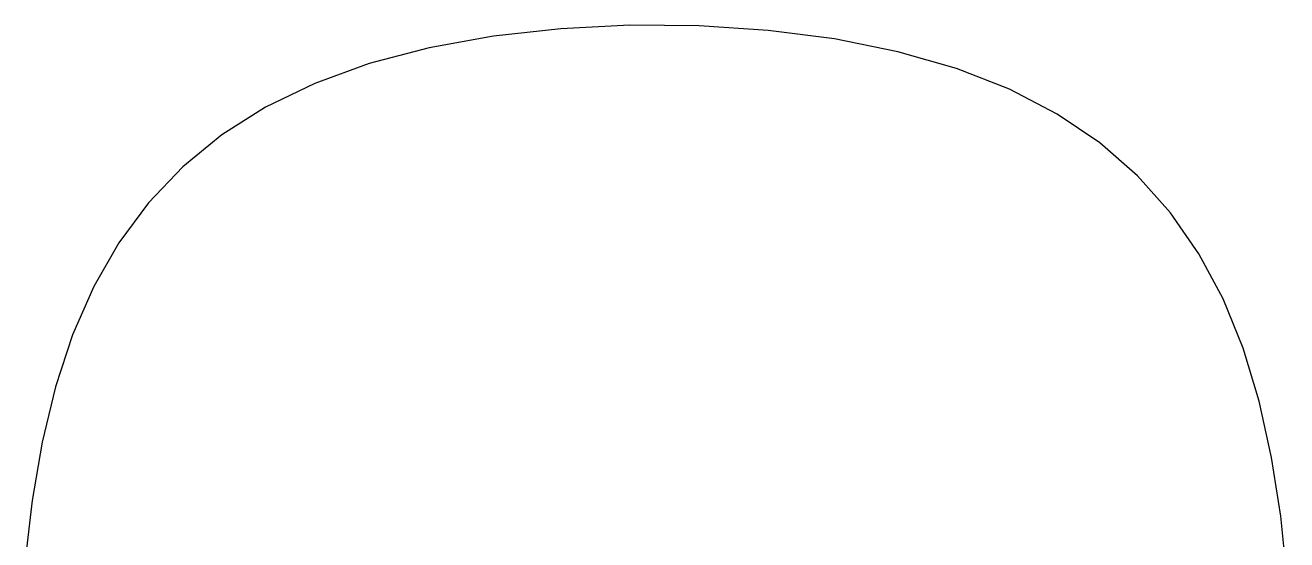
# Model space of a CAD drawing. Extents: x -4 to 53.9, y 13.5 to 77.8.
# Drawn here: x -3.8 to 53.7, y 54.3 to 77.8 of the extents above; entities that cross this region are included whole.
import ezdxf

# ---------------------------------------------------------------- set-up
doc = ezdxf.new("R2010")
doc.units = 0
doc.layers.add('SKULL', color=7, linetype='CONTINUOUS')

# ---------------------------------------------------------------- blocks, each defined once
blk = doc.blocks.new('BLOCK_975')
at = {"layer": 'SKULL', "color": 3}
blk.add_lwpolyline([(53.699, 52.637), (53.425, 55.369)], dxfattribs=at)
blk = doc.blocks.new('BLOCK_976')
at = {"layer": 'SKULL', "color": 3}
blk.add_lwpolyline([(53.425, 55.369), (53.01, 58.047)], dxfattribs=at)
blk = doc.blocks.new('BLOCK_977')
at = {"layer": 'SKULL', "color": 3}
blk.add_lwpolyline([(53.01, 58.047), (52.441, 60.62)], dxfattribs=at)
blk = doc.blocks.new('BLOCK_978')
at = {"layer": 'SKULL', "color": 3}
blk.add_lwpolyline([(52.441, 60.62), (51.706, 63.041)], dxfattribs=at)
blk = doc.blocks.new('BLOCK_979')
at = {"layer": 'SKULL', "color": 3}
blk.add_lwpolyline([(51.706, 63.041), (50.793, 65.281)], dxfattribs=at)
blk = doc.blocks.new('BLOCK_980')
at = {"layer": 'SKULL', "color": 3}
blk.add_lwpolyline([(50.793, 65.281), (49.693, 67.336)], dxfattribs=at)
blk = doc.blocks.new('BLOCK_981')
at = {"layer": 'SKULL', "color": 3}
blk.add_lwpolyline([(49.693, 67.336), (48.396, 69.208)], dxfattribs=at)
blk = doc.blocks.new('BLOCK_982')
at = {"layer": 'SKULL', "color": 3}
blk.add_lwpolyline([(48.396, 69.208), (46.894, 70.895)], dxfattribs=at)
blk = doc.blocks.new('BLOCK_983')
at = {"layer": 'SKULL', "color": 3}
blk.add_lwpolyline([(46.894, 70.895), (45.176, 72.398)], dxfattribs=at)
blk = doc.blocks.new('BLOCK_984')
at = {"layer": 'SKULL', "color": 3}
blk.add_lwpolyline([(45.176, 72.398), (43.234, 73.717)], dxfattribs=at)
blk = doc.blocks.new('BLOCK_985')
at = {"layer": 'SKULL', "color": 3}
blk.add_lwpolyline([(43.234, 73.717), (41.058, 74.851)], dxfattribs=at)
blk = doc.blocks.new('BLOCK_986')
at = {"layer": 'SKULL', "color": 3}
blk.add_lwpolyline([(41.058, 74.851), (38.639, 75.8)], dxfattribs=at)
blk = doc.blocks.new('BLOCK_987')
at = {"layer": 'SKULL', "color": 3}
blk.add_lwpolyline([(38.639, 75.8), (35.971, 76.565)], dxfattribs=at)
blk = doc.blocks.new('BLOCK_988')
at = {"layer": 'SKULL', "color": 3}
blk.add_lwpolyline([(35.971, 76.565), (33.089, 77.144)], dxfattribs=at)
blk = doc.blocks.new('BLOCK_989')
at = {"layer": 'SKULL', "color": 3}
blk.add_lwpolyline([(33.089, 77.144), (30.053, 77.538)], dxfattribs=at)
blk = doc.blocks.new('BLOCK_990')
at = {"layer": 'SKULL', "color": 3}
blk.add_lwpolyline([(30.053, 77.538), (26.92, 77.748)], dxfattribs=at)
blk = doc.blocks.new('BLOCK_991')
at = {"layer": 'SKULL', "color": 3}
blk.add_lwpolyline([(26.92, 77.748), (23.75, 77.772)], dxfattribs=at)
blk = doc.blocks.new('BLOCK_992')
at = {"layer": 'SKULL', "color": 3}
blk.add_lwpolyline([(23.75, 77.772), (20.601, 77.612)], dxfattribs=at)
blk = doc.blocks.new('BLOCK_993')
at = {"layer": 'SKULL', "color": 3}
blk.add_lwpolyline([(20.601, 77.612), (17.534, 77.266)], dxfattribs=at)
blk = doc.blocks.new('BLOCK_994')
at = {"layer": 'SKULL', "color": 3}
blk.add_lwpolyline([(17.534, 77.266), (14.605, 76.736)], dxfattribs=at)
blk = doc.blocks.new('BLOCK_995')
at = {"layer": 'SKULL', "color": 3}
blk.add_lwpolyline([(14.605, 76.736), (11.875, 76.021)], dxfattribs=at)
blk = doc.blocks.new('BLOCK_996')
at = {"layer": 'SKULL', "color": 3}
blk.add_lwpolyline([(11.875, 76.021), (9.39, 75.12)], dxfattribs=at)
blk = doc.blocks.new('BLOCK_997')
at = {"layer": 'SKULL', "color": 3}
blk.add_lwpolyline([(9.39, 75.12), (7.15, 74.035)], dxfattribs=at)
blk = doc.blocks.new('BLOCK_998')
at = {"layer": 'SKULL', "color": 3}
blk.add_lwpolyline([(7.15, 74.035), (5.147, 72.765)], dxfattribs=at)
blk = doc.blocks.new('BLOCK_999')
at = {"layer": 'SKULL', "color": 3}
blk.add_lwpolyline([(5.147, 72.765), (3.371, 71.311)], dxfattribs=at)
blk = doc.blocks.new('BLOCK_1000')
at = {"layer": 'SKULL', "color": 3}
blk.add_lwpolyline([(3.371, 71.311), (1.813, 69.672)], dxfattribs=at)
blk = doc.blocks.new('BLOCK_1001')
at = {"layer": 'SKULL', "color": 3}
blk.add_lwpolyline([(1.813, 69.672), (0.463, 67.85)], dxfattribs=at)
blk = doc.blocks.new('BLOCK_1002')
at = {"layer": 'SKULL', "color": 3}
blk.add_lwpolyline([(0.463, 67.85), (-0.688, 65.843)], dxfattribs=at)
blk = doc.blocks.new('BLOCK_1003')
at = {"layer": 'SKULL', "color": 3}
blk.add_lwpolyline([(-0.688, 65.843), (-1.65, 63.652)], dxfattribs=at)
blk = doc.blocks.new('BLOCK_1004')
at = {"layer": 'SKULL', "color": 3}
blk.add_lwpolyline([(-1.65, 63.652), (-2.432, 61.278)], dxfattribs=at)
blk = doc.blocks.new('BLOCK_1005')
at = {"layer": 'SKULL', "color": 3}
blk.add_lwpolyline([(-2.432, 61.278), (-3.043, 58.74)], dxfattribs=at)
blk = doc.blocks.new('BLOCK_1006')
at = {"layer": 'SKULL', "color": 3}
blk.add_lwpolyline([(-3.043, 58.74), (-3.498, 56.085)], dxfattribs=at)
blk = doc.blocks.new('BLOCK_1007')
at = {"layer": 'SKULL', "color": 3}
blk.add_lwpolyline([(-3.498, 56.085), (-3.808, 53.363)], dxfattribs=at)

msp = doc.modelspace()

# ---------------------------------------------------------------- block references
at = {"layer": 'SKULL'}
for name in ['BLOCK_992', 'BLOCK_991', 'BLOCK_990', 'BLOCK_994', 'BLOCK_993', 'BLOCK_989', 'BLOCK_988', 'BLOCK_995', 'BLOCK_987', 'BLOCK_996', 'BLOCK_986', 'BLOCK_997', 'BLOCK_985', 'BLOCK_998', 'BLOCK_984', 'BLOCK_999', 'BLOCK_983', 'BLOCK_1000', 'BLOCK_982', 'BLOCK_1001', 'BLOCK_981', 'BLOCK_1002', 'BLOCK_980', 'BLOCK_1003', 'BLOCK_979', 'BLOCK_1004', 'BLOCK_978', 'BLOCK_1005', 'BLOCK_977', 'BLOCK_1006', 'BLOCK_976', 'BLOCK_1007', 'BLOCK_975']:
    msp.add_blockref(name, (0, 0), dxfattribs=at)

doc.saveas('drawing.dxf')
